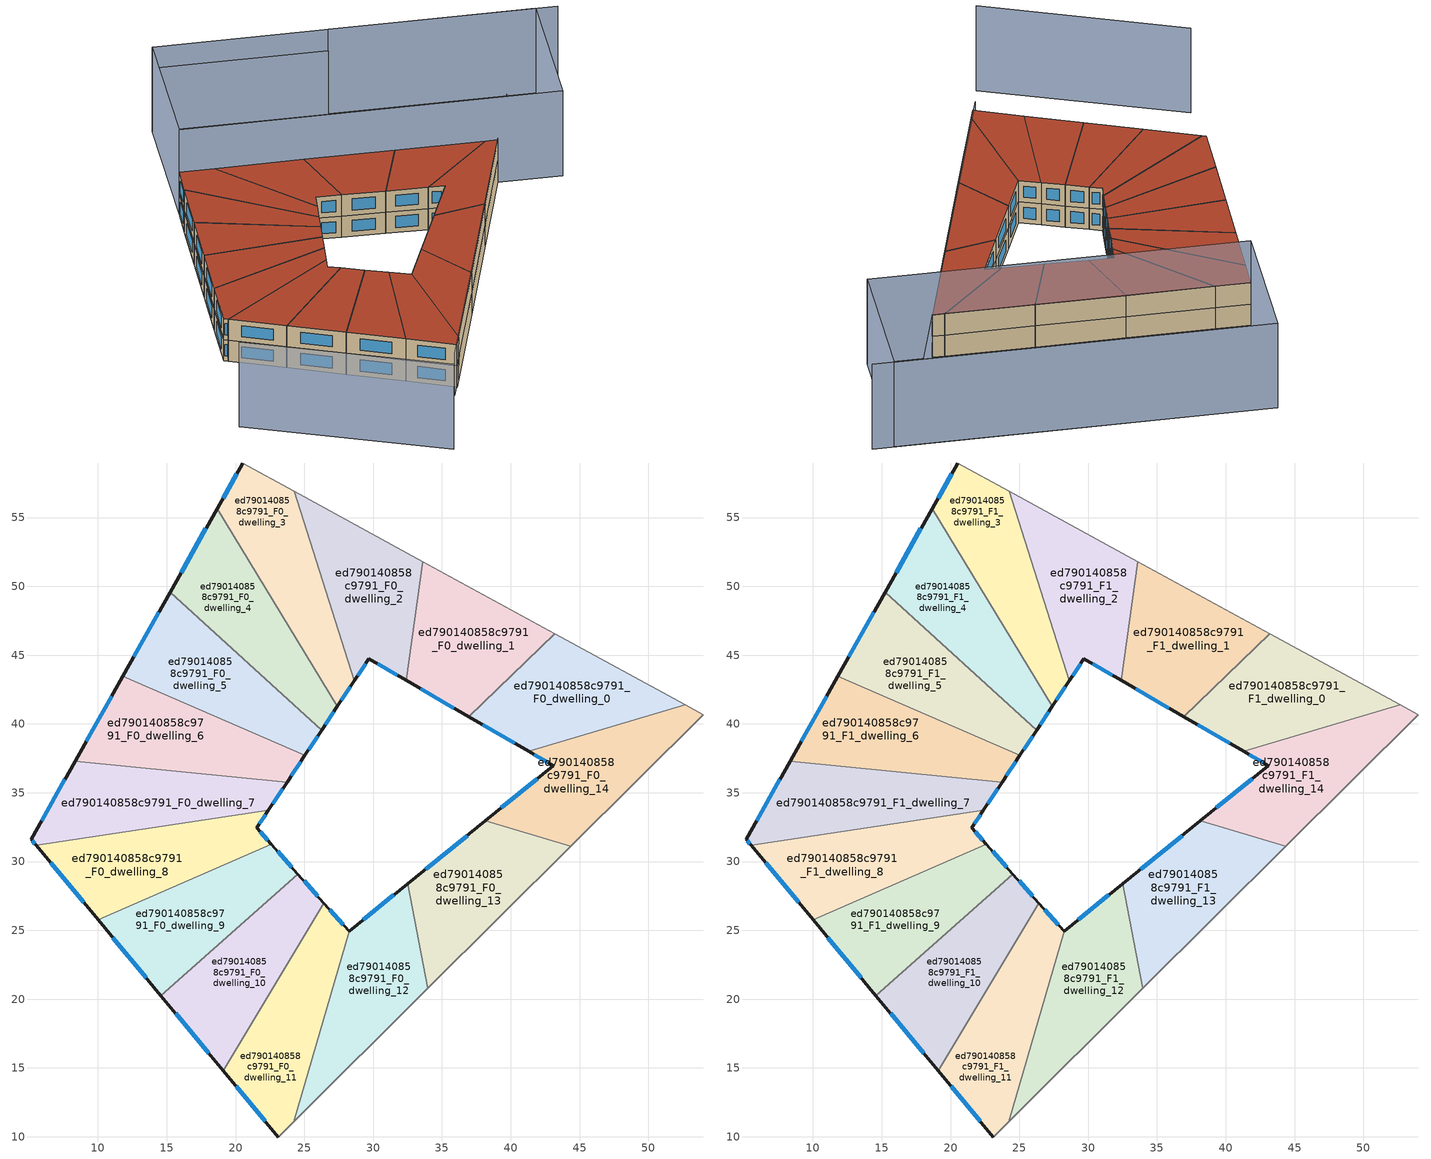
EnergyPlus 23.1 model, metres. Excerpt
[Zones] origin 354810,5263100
ed790140858c9791_F0_dwelling_0
 floor ground (EU_floor_Construction): 52.68,41.38 41.3,38.01 36.94,40.54 43.2,46.57 z0
 wall outside (EU_wall_Construction): 36.94,40.54 41.3,38.01 z0:3
 wall adiabatic (EU_wall_Construction): 52.68,41.38 43.2,46.57 z0:3
 wall to ed790140858c9791_F0_dwelling_1 (EU_wall_Construction): 43.2,46.57 36.94,40.54 z0:3
 wall to ed790140858c9791_F0_dwelling_14 (EU_wall_Construction): 41.3,38.01 52.68,41.38 z0:3
 window (EU_Window_Construction): 37.97,39.95 40.28,38.61 z0.7:2.3
ed790140858c9791_F0_dwelling_1
 floor ground (EU_floor_Construction): 43.2,46.57 36.94,40.54 32.39,43.18 33.62,51.8 z0
 wall outside (EU_wall_Construction): 32.39,43.18 36.94,40.54 z0:3
 wall adiabatic (EU_wall_Construction): 43.2,46.57 33.62,51.8 z0:3
 wall to ed790140858c9791_F0_dwelling_2 (EU_wall_Construction): 33.62,51.8 32.39,43.18 z0:3
 window (EU_Window_Construction): 33.46,42.56 35.87,41.16 z0.7:2.3
ed790140858c9791_F0_dwelling_10
 floor ground (EU_floor_Construction): 24.53,29.09 26.41,26.99 19.11,14.78 14.57,20.25 z0
 wall outside (EU_wall_Construction): 26.41,26.99 24.53,29.09 / 14.57,20.25 19.11,14.78 z0:3
 wall to ed790140858c9791_F0_dwelling_11 (EU_wall_Construction): 19.11,14.78 26.41,26.99 z0:3
 wall to ed790140858c9791_F0_dwelling_9 (EU_wall_Construction): 24.53,29.09 14.57,20.25 z0:3
 window (EU_Window_Construction): 25.97,27.48 24.98,28.6 / 15.64,18.97 18.04,16.06 z0.7:2.3
ed790140858c9791_F0_dwelling_11
 floor ground (EU_floor_Construction): 26.41,26.99 28.25,24.93 28.27,24.94 24.22,11.1 23.09,9.98 19.11,14.78 z0
 wall outside (EU_wall_Construction): 28.27,24.94 28.25,24.93 26.41,26.99 / 19.11,14.78 23.09,9.98 z0:3
 wall adiabatic (EU_wall_Construction): 23.09,9.98 24.22,11.1 z0:3
 wall to ed790140858c9791_F0_dwelling_12 (EU_wall_Construction): 24.22,11.1 28.27,24.94 z0:3
 window (EU_Window_Construction): 27.82,25.41 26.84,26.5 / 20.04,13.65 22.15,11.1 z0.7:2.3
ed790140858c9791_F0_dwelling_12
 floor ground (EU_floor_Construction): 32.51,28.38 33.97,20.79 24.22,11.1 28.27,24.94 z0
 wall outside (EU_wall_Construction): 32.51,28.38 28.27,24.94 z0:3
 wall adiabatic (EU_wall_Construction): 24.22,11.1 33.97,20.79 z0:3
 wall to ed790140858c9791_F0_dwelling_13 (EU_wall_Construction): 33.97,20.79 32.51,28.38 z0:3
 window (EU_Window_Construction): 31.51,27.57 29.27,25.75 z0.7:2.3
ed790140858c9791_F0_dwelling_13
 floor ground (EU_floor_Construction): 44.37,31.12 33.97,20.79 32.51,28.38 38.16,32.97 z0
 wall outside (EU_wall_Construction): 38.16,32.97 32.51,28.38 z0:3
 wall adiabatic (EU_wall_Construction): 33.97,20.79 44.37,31.12 z0:3
 wall to ed790140858c9791_F0_dwelling_14 (EU_wall_Construction): 44.37,31.12 38.16,32.97 z0:3
 window (EU_Window_Construction): 36.84,31.89 33.84,29.46 z0.7:2.3
ed790140858c9791_F0_dwelling_14
 floor ground (EU_floor_Construction): 53.99,40.67 44.37,31.12 38.16,32.97 43.1,36.97 41.3,38.01 52.68,41.38 z0
 wall outside (EU_wall_Construction): 41.3,38.01 43.1,36.97 38.16,32.97 z0:3
 wall adiabatic (EU_wall_Construction): 44.37,31.12 53.99,40.67 52.68,41.38 z0:3
 window (EU_Window_Construction): 41.94,36.03 39.32,33.91 / 41.72,37.77 42.68,37.21 z0.7:2.3
ed790140858c9791_F0_dwelling_2
 floor ground (EU_floor_Construction): 33.62,51.8 32.39,43.18 29.7,44.74 28.64,43.14 24.25,56.93 z0
 wall outside (EU_wall_Construction): 28.64,43.14 29.7,44.74 32.39,43.18 z0:3
 wall adiabatic (EU_wall_Construction): 33.62,51.8 24.25,56.93 z0:3
 wall to ed790140858c9791_F0_dwelling_3 (EU_wall_Construction): 24.25,56.93 28.64,43.14 z0:3
 window (EU_Window_Construction): 30.33,44.37 31.76,43.55 / 28.89,43.52 29.45,44.37 z0.7:2.3
ed790140858c9791_F0_dwelling_3
 floor ground (EU_floor_Construction): 24.25,56.93 28.64,43.14 27.41,41.29 18.65,55.64 20.52,58.97 z0
 wall outside (EU_wall_Construction): 27.41,41.29 28.64,43.14 / 20.52,58.97 18.65,55.64 z0:3
 wall adiabatic (EU_wall_Construction): 24.25,56.93 20.52,58.97 z0:3
 wall to ed790140858c9791_F0_dwelling_4 (EU_wall_Construction): 18.65,55.64 27.41,41.29 z0:3
 window (EU_Window_Construction): 27.7,41.72 28.35,42.71 / 20.08,58.19 19.09,56.42 z0.7:2.3
ed790140858c9791_F0_dwelling_4
 floor ground (EU_floor_Construction): 18.65,55.64 27.41,41.29 26.26,39.55 15.24,49.56 z0
 wall outside (EU_wall_Construction): 26.26,39.55 27.41,41.29 / 18.65,55.64 15.24,49.56 z0:3
 wall to ed790140858c9791_F0_dwelling_5 (EU_wall_Construction): 15.24,49.56 26.25,39.55 z0:3
 window (EU_Window_Construction): 26.53,39.96 27.14,40.88 / 17.85,54.22 16.04,50.99 z0.7:2.3
ed790140858c9791_F0_dwelling_5
 floor ground (EU_floor_Construction): 26.26,39.55 25.04,37.71 11.8,43.45 15.24,49.56 z0
 wall outside (EU_wall_Construction): 25.04,37.71 26.26,39.55 / 15.24,49.56 11.8,43.45 z0:3
 wall to ed790140858c9791_F0_dwelling_6 (EU_wall_Construction): 11.8,43.45 25.04,37.71 z0:3
 window (EU_Window_Construction): 25.32,38.14 25.97,39.12 / 14.43,48.13 12.61,44.89 z0.7:2.3
ed790140858c9791_F0_dwelling_6
 floor ground (EU_floor_Construction): 25.04,37.71 23.75,35.77 8.35,37.3 11.8,43.45 z0
 wall outside (EU_wall_Construction): 23.75,35.77 25.04,37.71 / 11.8,43.45 8.35,37.3 z0:3
 wall to ed790140858c9791_F0_dwelling_7 (EU_wall_Construction): 8.35,37.3 23.75,35.77 z0:3
 window (EU_Window_Construction): 24.05,36.23 24.73,37.26 / 10.99,42.01 9.16,38.75 z0.7:2.3
ed790140858c9791_F0_dwelling_7
 floor ground (EU_floor_Construction): 23.75,35.77 22.38,33.71 5.5,31.2 5.16,31.62 8.35,37.3 z0
 wall outside (EU_wall_Construction): 22.38,33.71 23.75,35.77 / 8.35,37.3 5.16,31.62 5.5,31.2 z0:3
 wall to ed790140858c9791_F0_dwelling_8 (EU_wall_Construction): 5.5,31.2 22.38,33.71 z0:3
 window (EU_Window_Construction): 22.7,34.2 23.43,35.29 / 5.24,31.52 5.42,31.3 / 7.6,35.97 5.91,32.95 z0.7:2.3
ed790140858c9791_F0_dwelling_8
 floor ground (EU_floor_Construction): 22.38,33.71 21.54,32.44 22.6,31.26 10.01,25.75 5.5,31.2 z0
 wall outside (EU_wall_Construction): 22.6,31.26 21.54,32.44 22.38,33.71 / 5.5,31.2 10.01,25.75 z0:3
 wall to ed790140858c9791_F0_dwelling_9 (EU_wall_Construction): 10.01,25.75 22.6,31.26 z0:3
 window (EU_Window_Construction): 21.74,32.74 22.19,33.42 / 22.35,31.54 21.79,32.17 / 6.56,29.92 8.95,27.03 z0.7:2.3
ed790140858c9791_F0_dwelling_9
 floor ground (EU_floor_Construction): 22.6,31.26 24.53,29.09 14.57,20.25 10.01,25.75 z0
 wall outside (EU_wall_Construction): 24.53,29.09 22.6,31.26 / 10.01,25.75 14.57,20.25 z0:3
 window (EU_Window_Construction): 24.08,29.6 23.05,30.75 / 11.08,24.46 13.5,21.55 z0.7:2.3
ed790140858c9791_F1_dwelling_0
 floor to ed790140858c9791_F0_dwelling_0 (EU_floor_Construction): 52.68,41.38 41.3,38.01 36.94,40.54 43.2,46.57 z3
 wall outside (EU_wall_Construction): 36.94,40.54 41.3,38.01 z3:6
 wall adiabatic (EU_wall_Construction): 52.68,41.38 43.2,46.57 z3:6
 wall to ed790140858c9791_F1_dwelling_1 (EU_wall_Construction): 43.2,46.57 36.94,40.54 z3:6
 wall to ed790140858c9791_F1_dwelling_14 (EU_wall_Construction): 41.3,38.01 52.68,41.38 z3:6
 window (EU_Window_Construction): 37.97,39.95 40.28,38.61 z3.7:5.3
 roof outside (EU_roof_Construction): 52.68,41.38 43.2,46.57 36.94,40.54 41.3,38.01 z6
ed790140858c9791_F1_dwelling_1
 floor to ed790140858c9791_F0_dwelling_1 (EU_floor_Construction): 43.2,46.57 36.94,40.54 32.39,43.18 33.62,51.8 z3
 wall outside (EU_wall_Construction): 32.39,43.18 36.94,40.54 z3:6
 wall adiabatic (EU_wall_Construction): 43.2,46.57 33.62,51.8 z3:6
 wall to ed790140858c9791_F1_dwelling_2 (EU_wall_Construction): 33.62,51.8 32.39,43.18 z3:6
 window (EU_Window_Construction): 33.46,42.56 35.87,41.16 z3.7:5.3
 roof outside (EU_roof_Construction): 43.2,46.57 33.62,51.8 32.39,43.18 36.94,40.54 z6
ed790140858c9791_F1_dwelling_10
 floor to ed790140858c9791_F0_dwelling_10 (EU_floor_Construction): 24.53,29.09 26.41,26.99 19.11,14.78 14.57,20.25 z3
 wall outside (EU_wall_Construction): 26.41,26.99 24.53,29.09 / 14.57,20.25 19.11,14.78 z3:6
 wall to ed790140858c9791_F1_dwelling_11 (EU_wall_Construction): 19.11,14.78 26.41,26.99 z3:6
 wall to ed790140858c9791_F1_dwelling_9 (EU_wall_Construction): 24.53,29.09 14.57,20.25 z3:6
 window (EU_Window_Construction): 25.97,27.48 24.98,28.6 / 15.64,18.97 18.04,16.06 z3.7:5.3
 roof outside (EU_roof_Construction): 19.11,14.78 26.41,26.99 24.53,29.09 14.57,20.25 z6
ed790140858c9791_F1_dwelling_11
 floor to ed790140858c9791_F0_dwelling_11 (EU_floor_Construction): 26.41,26.99 28.25,24.93 28.27,24.94 24.22,11.1 23.09,9.98 19.11,14.78 z3
 wall outside (EU_wall_Construction): 28.27,24.94 28.25,24.93 26.41,26.99 / 19.11,14.78 23.09,9.98 z3:6
 wall adiabatic (EU_wall_Construction): 23.09,9.98 24.22,11.1 z3:6
 wall to ed790140858c9791_F1_dwelling_12 (EU_wall_Construction): 24.22,11.1 28.27,24.94 z3:6
 window (EU_Window_Construction): 27.82,25.41 26.84,26.5 / 20.04,13.65 22.15,11.1 z3.7:5.3
 roof outside (EU_roof_Construction): 24.22,11.1 28.27,24.94 28.25,24.93 26.41,26.99 19.11,14.78 23.09,9.98 z6
ed790140858c9791_F1_dwelling_12
 floor to ed790140858c9791_F0_dwelling_12 (EU_floor_Construction): 32.51,28.38 33.97,20.79 24.22,11.1 28.27,24.94 z3
 wall outside (EU_wall_Construction): 32.51,28.38 28.27,24.94 z3:6
 wall adiabatic (EU_wall_Construction): 24.22,11.1 33.97,20.79 z3:6
 wall to ed790140858c9791_F1_dwelling_13 (EU_wall_Construction): 33.97,20.79 32.51,28.38 z3:6
 window (EU_Window_Construction): 31.51,27.57 29.27,25.75 z3.7:5.3
 roof outside (EU_roof_Construction): 33.97,20.79 32.51,28.38 28.27,24.94 24.22,11.1 z6
ed790140858c9791_F1_dwelling_13
 floor to ed790140858c9791_F0_dwelling_13 (EU_floor_Construction): 44.37,31.12 33.97,20.79 32.51,28.38 38.16,32.97 z3
 wall outside (EU_wall_Construction): 38.16,32.97 32.51,28.38 z3:6
 wall adiabatic (EU_wall_Construction): 33.97,20.79 44.37,31.12 z3:6
 wall to ed790140858c9791_F1_dwelling_14 (EU_wall_Construction): 44.37,31.12 38.16,32.97 z3:6
 window (EU_Window_Construction): 36.84,31.89 33.84,29.46 z3.7:5.3
 roof outside (EU_roof_Construction): 44.37,31.12 38.16,32.97 32.51,28.38 33.97,20.79 z6
ed790140858c9791_F1_dwelling_14
 floor to ed790140858c9791_F0_dwelling_14 (EU_floor_Construction): 53.99,40.67 44.37,31.12 38.16,32.97 43.1,36.97 41.3,38.01 52.68,41.38 z3
 wall outside (EU_wall_Construction): 41.3,38.01 43.1,36.97 38.16,32.97 z3:6
 wall adiabatic (EU_wall_Construction): 44.37,31.12 53.99,40.67 52.68,41.38 z3:6
 window (EU_Window_Construction): 41.94,36.03 39.32,33.91 / 41.72,37.77 42.68,37.21 z3.7:5.3
 roof outside (EU_roof_Construction): 53.99,40.67 52.68,41.38 41.3,38.01 43.1,36.97 38.16,32.97 44.37,31.12 z6
ed790140858c9791_F1_dwelling_2
 floor to ed790140858c9791_F0_dwelling_2 (EU_floor_Construction): 33.62,51.8 32.39,43.18 29.7,44.74 28.64,43.14 24.25,56.93 z3
 wall outside (EU_wall_Construction): 28.64,43.14 29.7,44.74 32.39,43.18 z3:6
 wall adiabatic (EU_wall_Construction): 33.62,51.8 24.25,56.93 z3:6
 wall to ed790140858c9791_F1_dwelling_3 (EU_wall_Construction): 24.25,56.93 28.64,43.14 z3:6
 window (EU_Window_Construction): 30.33,44.37 31.76,43.55 / 28.89,43.52 29.45,44.37 z3.7:5.3
 roof outside (EU_roof_Construction): 32.39,43.18 33.62,51.8 24.25,56.93 28.64,43.14 29.7,44.74 z6
ed790140858c9791_F1_dwelling_3
 floor to ed790140858c9791_F0_dwelling_3 (EU_floor_Construction): 24.25,56.93 28.64,43.14 27.41,41.29 18.65,55.64 20.52,58.97 z3
 wall outside (EU_wall_Construction): 27.41,41.29 28.64,43.14 / 20.52,58.97 18.65,55.64 z3:6
 wall adiabatic (EU_wall_Construction): 24.25,56.93 20.52,58.97 z3:6
 wall to ed790140858c9791_F1_dwelling_4 (EU_wall_Construction): 18.65,55.64 27.41,41.29 z3:6
 window (EU_Window_Construction): 27.7,41.72 28.35,42.71 / 20.08,58.19 19.09,56.42 z3.7:5.3
 roof outside (EU_roof_Construction): 27.41,41.29 28.64,43.14 24.25,56.93 20.52,58.97 18.65,55.64 z6
ed790140858c9791_F1_dwelling_4
 floor to ed790140858c9791_F0_dwelling_4 (EU_floor_Construction): 18.65,55.64 27.41,41.29 26.25,39.55 15.24,49.56 z3
 wall outside (EU_wall_Construction): 26.26,39.55 27.41,41.29 / 18.65,55.64 15.24,49.56 z3:6
 wall to ed790140858c9791_F1_dwelling_5 (EU_wall_Construction): 15.24,49.56 26.25,39.55 z3:6
 window (EU_Window_Construction): 26.53,39.96 27.14,40.88 / 17.85,54.22 16.04,50.99 z3.7:5.3
 roof outside (EU_roof_Construction): 26.26,39.55 27.41,41.29 18.65,55.64 15.24,49.56 z6
ed790140858c9791_F1_dwelling_5
 floor to ed790140858c9791_F0_dwelling_5 (EU_floor_Construction): 26.25,39.55 25.04,37.71 11.8,43.45 15.24,49.56 z3
 wall outside (EU_wall_Construction): 25.04,37.71 26.26,39.55 / 15.24,49.56 11.8,43.45 z3:6
 wall to ed790140858c9791_F1_dwelling_6 (EU_wall_Construction): 11.8,43.45 25.04,37.71 z3:6
 window (EU_Window_Construction): 25.32,38.14 25.97,39.12 / 14.43,48.13 12.61,44.89 z3.7:5.3
 roof outside (EU_roof_Construction): 25.04,37.71 26.26,39.55 15.24,49.56 11.8,43.45 z6
ed790140858c9791_F1_dwelling_6
 floor to ed790140858c9791_F0_dwelling_6 (EU_floor_Construction): 25.04,37.71 23.75,35.77 8.35,37.3 11.8,43.45 z3
 wall outside (EU_wall_Construction): 23.75,35.77 25.04,37.71 / 11.8,43.45 8.35,37.3 z3:6
 wall to ed790140858c9791_F1_dwelling_7 (EU_wall_Construction): 8.35,37.3 23.75,35.77 z3:6
 window (EU_Window_Construction): 24.05,36.23 24.73,37.26 / 10.99,42.01 9.16,38.75 z3.7:5.3
 roof outside (EU_roof_Construction): 23.75,35.77 25.04,37.71 11.8,43.45 8.35,37.3 z6
ed790140858c9791_F1_dwelling_7
 floor to ed790140858c9791_F0_dwelling_7 (EU_floor_Construction): 23.75,35.77 22.38,33.71 5.5,31.2 5.16,31.62 8.35,37.3 z3
 wall outside (EU_wall_Construction): 22.38,33.71 23.75,35.77 / 8.35,37.3 5.16,31.62 5.5,31.2 z3:6
 wall to ed790140858c9791_F1_dwelling_8 (EU_wall_Construction): 5.5,31.2 22.38,33.71 z3:6
 window (EU_Window_Construction): 22.7,34.2 23.43,35.29 / 5.24,31.52 5.42,31.3 / 7.6,35.97 5.91,32.95 z3.7:5.3
 roof outside (EU_roof_Construction): 22.38,33.71 23.75,35.77 8.35,37.3 5.16,31.62 5.5,31.2 z6
ed790140858c9791_F1_dwelling_8
 floor to ed790140858c9791_F0_dwelling_8 (EU_floor_Construction): 22.38,33.71 21.54,32.44 22.6,31.26 10.01,25.75 5.5,31.2 z3
 wall outside (EU_wall_Construction): 22.6,31.26 21.54,32.44 22.38,33.71 / 5.5,31.2 10.01,25.75 z3:6
 wall to ed790140858c9791_F1_dwelling_9 (EU_wall_Construction): 10.01,25.75 22.6,31.26 z3:6
 window (EU_Window_Construction): 21.74,32.74 22.19,33.42 / 22.35,31.54 21.79,32.17 / 6.56,29.92 8.95,27.03 z3.7:5.3
 roof outside (EU_roof_Construction): 22.6,31.26 21.54,32.44 22.38,33.71 5.5,31.2 10.01,25.75 z6
ed790140858c9791_F1_dwelling_9
 floor to ed790140858c9791_F0_dwelling_9 (EU_floor_Construction): 22.6,31.26 24.53,29.09 14.57,20.25 10.01,25.75 z3
 wall outside (EU_wall_Construction): 24.53,29.09 22.6,31.26 / 10.01,25.75 14.57,20.25 z3:6
 window (EU_Window_Construction): 24.08,29.6 23.05,30.75 / 11.08,24.46 13.5,21.55 z3.7:5.3
 roof outside (EU_roof_Construction): 24.53,29.09 22.6,31.26 10.01,25.75 14.57,20.25 z6
shading: 21.71,8.81 60.92,47.51 z0:6; 71.68,51.24 47.54,64.45 / -2.18,19.64 14.51,0.08 / 60.84,36.92 20.52,58.97 / 20.52,58.97 29.05,74.56 / 29.05,74.56 69.37,52.51 / 69.37,52.51 60.84,36.92 z0:12; 47.52,64.4 29.09,74.53 z0:9
[Building]
EU S2 Campaign: North Axis=0; Terrain=City; Solar Distribution=FullExterior
[Site:Location]
Budapest.Ferenc.Liszt.Intl.AP: Latitude=47.437; Longitude=19.256; Time Zone=1; Elevation=185
[SizingPeriod:WeatherFileDays]
AnnualSizingPeriod: Begin Month=1; Begin Day of Month=1; End Month=12; End Day of Month=31; Day of Week for Start Day=Monday; Use Weather File Daylight Saving Period=No; Use Weather File Rain and Snow Indicators=No
[MATERIAL]
EU_InternalMass_Material: Roughness=MediumRough; Thickness=0.1; Conductivity=1; Density=1800; Specific Heat=900; Thermal Absorptance=0.9; Solar Absorptance=0.7; Visible Absorptance=0.7
[MATERIAL:NOMASS] Roughness=MediumRough; Thermal Absorptance=0.9; Solar Absorptance=0.7; Visible Absorptance=0.7
Name | Thermal Resistance
EU_wall_NoMass | 0.832559
EU_roof_NoMass | 1.39638
EU_floor_NoMass | 0.872794
[WINDOWMATERIAL:SIMPLEGLAZINGSYSTEM]
EU_Window_SimpleGlazing: UFactor=2.79869; Solar Heat Gain Coefficient=0.75; Visible Transmittance=0.75
[CONSTRUCTION]
EU_wall_Construction: EU_wall_NoMass
EU_roof_Construction: EU_roof_NoMass
EU_floor_Construction: EU_floor_NoMass
EU_Window_Construction: EU_Window_SimpleGlazing
EU_InternalMass_Construction: EU_InternalMass_Material
[ZONE] Type=1; Multiplier=1; Ceiling Height=autocalculate; Floor Area=autocalculate; Part of Total Floor Area=Yes
Name | Volume
ed790140858c9791_F0_dwelling_0; ed790140858c9791_F1_dwelling_0 | 199.51
ed790140858c9791_F0_dwelling_1; ed790140858c9791_F0_dwelling_9 | 199.522
ed790140858c9791_F1_dwelling_1; ed790140858c9791_F1_dwelling_13; ed790140858c9791_F0_dwelling_2 | 199.523
ed790140858c9791_F0_dwelling_10; ed790140858c9791_F1_dwelling_10 | 199.484
ed790140858c9791_F0_dwelling_11 | 199.53
ed790140858c9791_F1_dwelling_11 | 199.531
ed790140858c9791_F0_dwelling_12; ed790140858c9791_F1_dwelling_12 | 199.467
ed790140858c9791_F0_dwelling_13; ed790140858c9791_F1_dwelling_2 | 199.524
ed790140858c9791_F0_dwelling_14; ed790140858c9791_F1_dwelling_14 | 199.486
ed790140858c9791_F0_dwelling_3; ed790140858c9791_F1_dwelling_3 | 199.475
ed790140858c9791_F0_dwelling_4 | 199.526
ed790140858c9791_F1_dwelling_4 | 199.525
ed790140858c9791_F0_dwelling_5; ed790140858c9791_F1_dwelling_5 | 199.519
ed790140858c9791_F0_dwelling_6 | 199.489
ed790140858c9791_F1_dwelling_6 | 199.488
ed790140858c9791_F0_dwelling_7; ed790140858c9791_F1_dwelling_7 | 199.502
ed790140858c9791_F0_dwelling_8; ed790140858c9791_F1_dwelling_8 | 199.492
ed790140858c9791_F1_dwelling_9 | 199.521
[INTERNALMASS] Construction=EU_InternalMass_Construction
Name | Zone or ZoneList | Surface Area
ed790140858c9791_F0_dwelling_0_EU_InternalMass | ed790140858c9791_F0_dwelling_0 | 66.5033
ed790140858c9791_F0_dwelling_1_EU_InternalMass | ed790140858c9791_F0_dwelling_1 | 66.5074
ed790140858c9791_F0_dwelling_2_EU_InternalMass | ed790140858c9791_F0_dwelling_2 | 66.5079
ed790140858c9791_F0_dwelling_3_EU_InternalMass | ed790140858c9791_F0_dwelling_3 | 66.4916
ed790140858c9791_F0_dwelling_4_EU_InternalMass | ed790140858c9791_F0_dwelling_4 | 66.5086
ed790140858c9791_F0_dwelling_5_EU_InternalMass | ed790140858c9791_F0_dwelling_5 | 66.5063
ed790140858c9791_F0_dwelling_6_EU_InternalMass | ed790140858c9791_F0_dwelling_6 | 66.4962
ed790140858c9791_F0_dwelling_7_EU_InternalMass | ed790140858c9791_F0_dwelling_7 | 66.5007
ed790140858c9791_F0_dwelling_8_EU_InternalMass | ed790140858c9791_F0_dwelling_8 | 66.4974
ed790140858c9791_F0_dwelling_9_EU_InternalMass | ed790140858c9791_F0_dwelling_9 | 66.5071
ed790140858c9791_F0_dwelling_10_EU_InternalMass | ed790140858c9791_F0_dwelling_10 | 66.4948
ed790140858c9791_F0_dwelling_11_EU_InternalMass | ed790140858c9791_F0_dwelling_11 | 66.5104
ed790140858c9791_F0_dwelling_12_EU_InternalMass | ed790140858c9791_F0_dwelling_12 | 66.489
ed790140858c9791_F0_dwelling_13_EU_InternalMass | ed790140858c9791_F0_dwelling_13 | 66.5079
ed790140858c9791_F0_dwelling_14_EU_InternalMass | ed790140858c9791_F0_dwelling_14 | 66.4952
ed790140858c9791_F1_dwelling_0_EU_InternalMass | ed790140858c9791_F1_dwelling_0 | 66.5033
ed790140858c9791_F1_dwelling_1_EU_InternalMass | ed790140858c9791_F1_dwelling_1 | 66.5074
ed790140858c9791_F1_dwelling_2_EU_InternalMass | ed790140858c9791_F1_dwelling_2 | 66.5079
ed790140858c9791_F1_dwelling_3_EU_InternalMass | ed790140858c9791_F1_dwelling_3 | 66.4916
ed790140858c9791_F1_dwelling_4_EU_InternalMass | ed790140858c9791_F1_dwelling_4 | 66.5086
ed790140858c9791_F1_dwelling_5_EU_InternalMass | ed790140858c9791_F1_dwelling_5 | 66.5063
ed790140858c9791_F1_dwelling_6_EU_InternalMass | ed790140858c9791_F1_dwelling_6 | 66.4962
ed790140858c9791_F1_dwelling_7_EU_InternalMass | ed790140858c9791_F1_dwelling_7 | 66.5007
ed790140858c9791_F1_dwelling_8_EU_InternalMass | ed790140858c9791_F1_dwelling_8 | 66.4974
ed790140858c9791_F1_dwelling_9_EU_InternalMass | ed790140858c9791_F1_dwelling_9 | 66.5071
ed790140858c9791_F1_dwelling_10_EU_InternalMass | ed790140858c9791_F1_dwelling_10 | 66.4948
ed790140858c9791_F1_dwelling_11_EU_InternalMass | ed790140858c9791_F1_dwelling_11 | 66.5104
ed790140858c9791_F1_dwelling_12_EU_InternalMass | ed790140858c9791_F1_dwelling_12 | 66.489
ed790140858c9791_F1_dwelling_13_EU_InternalMass | ed790140858c9791_F1_dwelling_13 | 66.5079
ed790140858c9791_F1_dwelling_14_EU_InternalMass | ed790140858c9791_F1_dwelling_14 | 66.4952
[OTHEREQUIPMENT] Fuel Type=Electricity; Design Level Calculation Method=Watts/Area; Power per Zone Floor Area=1; Fraction Latent=0; Fraction Radiant=0; Fraction Lost=0; Carbon Dioxide Generation Rate=0; EndUse Subcategory=EU_Step8_InternalGains
Name | Zone or ZoneList or Space or SpaceList | Schedule
EU_Step8_InternalGain_ed790140858c9791_F0_dwelling_0_f000 | ed790140858c9791_F0_dwelling_0 | EU_Step8_GainSchedule_ed790140858c9791_F0_dwelling_0_f000
EU_Step8_InternalGain_ed790140858c9791_F0_dwelling_1_f000 | ed790140858c9791_F0_dwelling_1 | EU_Step8_GainSchedule_ed790140858c9791_F0_dwelling_1_f000
EU_Step8_InternalGain_ed790140858c9791_F0_dwelling_2_f000 | ed790140858c9791_F0_dwelling_2 | EU_Step8_GainSchedule_ed790140858c9791_F0_dwelling_2_f000
EU_Step8_InternalGain_ed790140858c9791_F0_dwelling_3_f000 | ed790140858c9791_F0_dwelling_3 | EU_Step8_GainSchedule_ed790140858c9791_F0_dwelling_3_f000
EU_Step8_InternalGain_ed790140858c9791_F0_dwelling_4_f000 | ed790140858c9791_F0_dwelling_4 | EU_Step8_GainSchedule_ed790140858c9791_F0_dwelling_4_f000
EU_Step8_InternalGain_ed790140858c9791_F0_dwelling_5_f000 | ed790140858c9791_F0_dwelling_5 | EU_Step8_GainSchedule_ed790140858c9791_F0_dwelling_5_f000
EU_Step8_InternalGain_ed790140858c9791_F0_dwelling_6_f000 | ed790140858c9791_F0_dwelling_6 | EU_Step8_GainSchedule_ed790140858c9791_F0_dwelling_6_f000
EU_Step8_InternalGain_ed790140858c9791_F0_dwelling_7_f000 | ed790140858c9791_F0_dwelling_7 | EU_Step8_GainSchedule_ed790140858c9791_F0_dwelling_7_f000
EU_Step8_InternalGain_ed790140858c9791_F0_dwelling_8_f000 | ed790140858c9791_F0_dwelling_8 | EU_Step8_GainSchedule_ed790140858c9791_F0_dwelling_8_f000
EU_Step8_InternalGain_ed790140858c9791_F0_dwelling_9_f000 | ed790140858c9791_F0_dwelling_9 | EU_Step8_GainSchedule_ed790140858c9791_F0_dwelling_9_f000
EU_Step8_InternalGain_ed790140858c9791_F0_dwelling_10_f000 | ed790140858c9791_F0_dwelling_10 | EU_Step8_GainSchedule_ed790140858c9791_F0_dwelling_10_f000
EU_Step8_InternalGain_ed790140858c9791_F0_dwelling_11_f000 | ed790140858c9791_F0_dwelling_11 | EU_Step8_GainSchedule_ed790140858c9791_F0_dwelling_11_f000
EU_Step8_InternalGain_ed790140858c9791_F0_dwelling_12_f000 | ed790140858c9791_F0_dwelling_12 | EU_Step8_GainSchedule_ed790140858c9791_F0_dwelling_12_f000
EU_Step8_InternalGain_ed790140858c9791_F0_dwelling_13_f000 | ed790140858c9791_F0_dwelling_13 | EU_Step8_GainSchedule_ed790140858c9791_F0_dwelling_13_f000
EU_Step8_InternalGain_ed790140858c9791_F0_dwelling_14_f000 | ed790140858c9791_F0_dwelling_14 | EU_Step8_GainSchedule_ed790140858c9791_F0_dwelling_14_f000
EU_Step8_InternalGain_ed790140858c9791_F1_dwelling_0_f000 | ed790140858c9791_F1_dwelling_0 | EU_Step8_GainSchedule_ed790140858c9791_F1_dwelling_0_f000
EU_Step8_InternalGain_ed790140858c9791_F1_dwelling_1_f000 | ed790140858c9791_F1_dwelling_1 | EU_Step8_GainSchedule_ed790140858c9791_F1_dwelling_1_f000
EU_Step8_InternalGain_ed790140858c9791_F1_dwelling_2_f000 | ed790140858c9791_F1_dwelling_2 | EU_Step8_GainSchedule_ed790140858c9791_F1_dwelling_2_f000
EU_Step8_InternalGain_ed790140858c9791_F1_dwelling_3_f000 | ed790140858c9791_F1_dwelling_3 | EU_Step8_GainSchedule_ed790140858c9791_F1_dwelling_3_f000
EU_Step8_InternalGain_ed790140858c9791_F1_dwelling_4_f000 | ed790140858c9791_F1_dwelling_4 | EU_Step8_GainSchedule_ed790140858c9791_F1_dwelling_4_f000
EU_Step8_InternalGain_ed790140858c9791_F1_dwelling_5_f000 | ed790140858c9791_F1_dwelling_5 | EU_Step8_GainSchedule_ed790140858c9791_F1_dwelling_5_f000
EU_Step8_InternalGain_ed790140858c9791_F1_dwelling_6_f000 | ed790140858c9791_F1_dwelling_6 | EU_Step8_GainSchedule_ed790140858c9791_F1_dwelling_6_f000
EU_Step8_InternalGain_ed790140858c9791_F1_dwelling_7_f000 | ed790140858c9791_F1_dwelling_7 | EU_Step8_GainSchedule_ed790140858c9791_F1_dwelling_7_f000
EU_Step8_InternalGain_ed790140858c9791_F1_dwelling_8_f000 | ed790140858c9791_F1_dwelling_8 | EU_Step8_GainSchedule_ed790140858c9791_F1_dwelling_8_f000
EU_Step8_InternalGain_ed790140858c9791_F1_dwelling_9_f000 | ed790140858c9791_F1_dwelling_9 | EU_Step8_GainSchedule_ed790140858c9791_F1_dwelling_9_f000
EU_Step8_InternalGain_ed790140858c9791_F1_dwelling_10_f000 | ed790140858c9791_F1_dwelling_10 | EU_Step8_GainSchedule_ed790140858c9791_F1_dwelling_10_f000
EU_Step8_InternalGain_ed790140858c9791_F1_dwelling_11_f000 | ed790140858c9791_F1_dwelling_11 | EU_Step8_GainSchedule_ed790140858c9791_F1_dwelling_11_f000
EU_Step8_InternalGain_ed790140858c9791_F1_dwelling_12_f000 | ed790140858c9791_F1_dwelling_12 | EU_Step8_GainSchedule_ed790140858c9791_F1_dwelling_12_f000
EU_Step8_InternalGain_ed790140858c9791_F1_dwelling_13_f000 | ed790140858c9791_F1_dwelling_13 | EU_Step8_GainSchedule_ed790140858c9791_F1_dwelling_13_f000
EU_Step8_InternalGain_ed790140858c9791_F1_dwelling_14_f000 | ed790140858c9791_F1_dwelling_14 | EU_Step8_GainSchedule_ed790140858c9791_F1_dwelling_14_f000
[ZONEVENTILATION:DESIGNFLOWRATE] Schedule=EU_AlwaysOn; Design Flow Rate Calculation Method=AirChanges/Hour; Air Changes per Hour=0.475469; Ventilation Type=Natural; Fan Pressure Rise=0; Fan Total Efficiency=1; Constant Term Coefficient=1; Temperature Term Coefficient=0; Velocity Term Coefficient=0; Velocity Squared Term Coefficient=0; Minimum Indoor Temperature=-100; Maximum Indoor Temperature=100; Delta Temperature=-100; Minimum Outdoor Temperature=-100; Maximum Outdoor Temperature=100; Maximum Wind Speed=40
Name | Zone or ZoneList or Space or SpaceList
EU_ConstantAir_ed790140858c9791_F0_dwelling_0 | ed790140858c9791_F0_dwelling_0
EU_ConstantAir_ed790140858c9791_F0_dwelling_1 | ed790140858c9791_F0_dwelling_1
EU_ConstantAir_ed790140858c9791_F0_dwelling_2 | ed790140858c9791_F0_dwelling_2
EU_ConstantAir_ed790140858c9791_F0_dwelling_3 | ed790140858c9791_F0_dwelling_3
EU_ConstantAir_ed790140858c9791_F0_dwelling_4 | ed790140858c9791_F0_dwelling_4
EU_ConstantAir_ed790140858c9791_F0_dwelling_5 | ed790140858c9791_F0_dwelling_5
EU_ConstantAir_ed790140858c9791_F0_dwelling_6 | ed790140858c9791_F0_dwelling_6
EU_ConstantAir_ed790140858c9791_F0_dwelling_7 | ed790140858c9791_F0_dwelling_7
EU_ConstantAir_ed790140858c9791_F0_dwelling_8 | ed790140858c9791_F0_dwelling_8
EU_ConstantAir_ed790140858c9791_F0_dwelling_9 | ed790140858c9791_F0_dwelling_9
EU_ConstantAir_ed790140858c9791_F0_dwelling_10 | ed790140858c9791_F0_dwelling_10
EU_ConstantAir_ed790140858c9791_F0_dwelling_11 | ed790140858c9791_F0_dwelling_11
EU_ConstantAir_ed790140858c9791_F0_dwelling_12 | ed790140858c9791_F0_dwelling_12
EU_ConstantAir_ed790140858c9791_F0_dwelling_13 | ed790140858c9791_F0_dwelling_13
EU_ConstantAir_ed790140858c9791_F0_dwelling_14 | ed790140858c9791_F0_dwelling_14
EU_ConstantAir_ed790140858c9791_F1_dwelling_0 | ed790140858c9791_F1_dwelling_0
EU_ConstantAir_ed790140858c9791_F1_dwelling_1 | ed790140858c9791_F1_dwelling_1
EU_ConstantAir_ed790140858c9791_F1_dwelling_2 | ed790140858c9791_F1_dwelling_2
EU_ConstantAir_ed790140858c9791_F1_dwelling_3 | ed790140858c9791_F1_dwelling_3
EU_ConstantAir_ed790140858c9791_F1_dwelling_4 | ed790140858c9791_F1_dwelling_4
EU_ConstantAir_ed790140858c9791_F1_dwelling_5 | ed790140858c9791_F1_dwelling_5
EU_ConstantAir_ed790140858c9791_F1_dwelling_6 | ed790140858c9791_F1_dwelling_6
EU_ConstantAir_ed790140858c9791_F1_dwelling_7 | ed790140858c9791_F1_dwelling_7
EU_ConstantAir_ed790140858c9791_F1_dwelling_8 | ed790140858c9791_F1_dwelling_8
EU_ConstantAir_ed790140858c9791_F1_dwelling_9 | ed790140858c9791_F1_dwelling_9
EU_ConstantAir_ed790140858c9791_F1_dwelling_10 | ed790140858c9791_F1_dwelling_10
EU_ConstantAir_ed790140858c9791_F1_dwelling_11 | ed790140858c9791_F1_dwelling_11
EU_ConstantAir_ed790140858c9791_F1_dwelling_12 | ed790140858c9791_F1_dwelling_12
EU_ConstantAir_ed790140858c9791_F1_dwelling_13 | ed790140858c9791_F1_dwelling_13
EU_ConstantAir_ed790140858c9791_F1_dwelling_14 | ed790140858c9791_F1_dwelling_14
[HVACTEMPLATE:THERMOSTAT] Constant Heating Setpoint=20; Constant Cooling Setpoint=50
EU_HeatOnly_ed790140858c9791_F0_dwelling_0; EU_HeatOnly_ed790140858c9791_F0_dwelling_1; EU_HeatOnly_ed790140858c9791_F0_dwelling_2; EU_HeatOnly_ed790140858c9791_F0_dwelling_3; EU_HeatOnly_ed790140858c9791_F0_dwelling_4; EU_HeatOnly_ed790140858c9791_F0_dwelling_5; EU_HeatOnly_ed790140858c9791_F0_dwelling_6; EU_HeatOnly_ed790140858c9791_F0_dwelling_7; EU_HeatOnly_ed790140858c9791_F0_dwelling_8; EU_HeatOnly_ed790140858c9791_F0_dwelling_9; EU_HeatOnly_ed790140858c9791_F0_dwelling_10; EU_HeatOnly_ed790140858c9791_F0_dwelling_11; EU_HeatOnly_ed790140858c9791_F0_dwelling_12; EU_HeatOnly_ed790140858c9791_F0_dwelling_13; EU_HeatOnly_ed790140858c9791_F0_dwelling_14; EU_HeatOnly_ed790140858c9791_F1_dwelling_0; EU_HeatOnly_ed790140858c9791_F1_dwelling_1; EU_HeatOnly_ed790140858c9791_F1_dwelling_2; EU_HeatOnly_ed790140858c9791_F1_dwelling_3; EU_HeatOnly_ed790140858c9791_F1_dwelling_4; EU_HeatOnly_ed790140858c9791_F1_dwelling_5; EU_HeatOnly_ed790140858c9791_F1_dwelling_6; EU_HeatOnly_ed790140858c9791_F1_dwelling_7; EU_HeatOnly_ed790140858c9791_F1_dwelling_8; EU_HeatOnly_ed790140858c9791_F1_dwelling_9; EU_HeatOnly_ed790140858c9791_F1_dwelling_10; EU_HeatOnly_ed790140858c9791_F1_dwelling_11; EU_HeatOnly_ed790140858c9791_F1_dwelling_12; EU_HeatOnly_ed790140858c9791_F1_dwelling_13; EU_HeatOnly_ed790140858c9791_F1_dwelling_14
[HVACTEMPLATE:ZONE:IDEALLOADSAIRSYSTEM] System Availability Schedule=EU_AlwaysOn; Maximum Heating Supply Air Temperature=50; Minimum Cooling Supply Air Temperature=13; Maximum Heating Supply Air Humidity Ratio=0.0156; Minimum Cooling Supply Air Humidity Ratio=0.0077; Heating Limit=NoLimit; Cooling Limit=NoLimit; Heating Availability Schedule=EU_AlwaysOn; Cooling Availability Schedule=EU_CoolingOff; Dehumidification Control Type=ConstantSensibleHeatRatio; Cooling Sensible Heat Ratio=0.7; Dehumidification Setpoint=60; Humidification Control Type=None; Humidification Setpoint=30; Outdoor Air Method=None; Outdoor Air Flow Rate per Person=0.00944; Outdoor Air Flow Rate per Zone Floor Area=0; Outdoor Air Flow Rate per Zone=0; Demand Controlled Ventilation Type=None; Outdoor Air Economizer Type=NoEconomizer; Heat Recovery Type=None; Sensible Heat Recovery Effectiveness=0.7; Latent Heat Recovery Effectiveness=0.65
Name | Template Thermostat
ed790140858c9791_F0_dwelling_0 | EU_HeatOnly_ed790140858c9791_F0_dwelling_0
ed790140858c9791_F0_dwelling_1 | EU_HeatOnly_ed790140858c9791_F0_dwelling_1
ed790140858c9791_F0_dwelling_2 | EU_HeatOnly_ed790140858c9791_F0_dwelling_2
ed790140858c9791_F0_dwelling_3 | EU_HeatOnly_ed790140858c9791_F0_dwelling_3
ed790140858c9791_F0_dwelling_4 | EU_HeatOnly_ed790140858c9791_F0_dwelling_4
ed790140858c9791_F0_dwelling_5 | EU_HeatOnly_ed790140858c9791_F0_dwelling_5
ed790140858c9791_F0_dwelling_6 | EU_HeatOnly_ed790140858c9791_F0_dwelling_6
ed790140858c9791_F0_dwelling_7 | EU_HeatOnly_ed790140858c9791_F0_dwelling_7
ed790140858c9791_F0_dwelling_8 | EU_HeatOnly_ed790140858c9791_F0_dwelling_8
ed790140858c9791_F0_dwelling_9 | EU_HeatOnly_ed790140858c9791_F0_dwelling_9
ed790140858c9791_F0_dwelling_10 | EU_HeatOnly_ed790140858c9791_F0_dwelling_10
ed790140858c9791_F0_dwelling_11 | EU_HeatOnly_ed790140858c9791_F0_dwelling_11
ed790140858c9791_F0_dwelling_12 | EU_HeatOnly_ed790140858c9791_F0_dwelling_12
ed790140858c9791_F0_dwelling_13 | EU_HeatOnly_ed790140858c9791_F0_dwelling_13
ed790140858c9791_F0_dwelling_14 | EU_HeatOnly_ed790140858c9791_F0_dwelling_14
ed790140858c9791_F1_dwelling_0 | EU_HeatOnly_ed790140858c9791_F1_dwelling_0
ed790140858c9791_F1_dwelling_1 | EU_HeatOnly_ed790140858c9791_F1_dwelling_1
ed790140858c9791_F1_dwelling_2 | EU_HeatOnly_ed790140858c9791_F1_dwelling_2
ed790140858c9791_F1_dwelling_3 | EU_HeatOnly_ed790140858c9791_F1_dwelling_3
ed790140858c9791_F1_dwelling_4 | EU_HeatOnly_ed790140858c9791_F1_dwelling_4
ed790140858c9791_F1_dwelling_5 | EU_HeatOnly_ed790140858c9791_F1_dwelling_5
ed790140858c9791_F1_dwelling_6 | EU_HeatOnly_ed790140858c9791_F1_dwelling_6
ed790140858c9791_F1_dwelling_7 | EU_HeatOnly_ed790140858c9791_F1_dwelling_7
ed790140858c9791_F1_dwelling_8 | EU_HeatOnly_ed790140858c9791_F1_dwelling_8
ed790140858c9791_F1_dwelling_9 | EU_HeatOnly_ed790140858c9791_F1_dwelling_9
ed790140858c9791_F1_dwelling_10 | EU_HeatOnly_ed790140858c9791_F1_dwelling_10
ed790140858c9791_F1_dwelling_11 | EU_HeatOnly_ed790140858c9791_F1_dwelling_11
ed790140858c9791_F1_dwelling_12 | EU_HeatOnly_ed790140858c9791_F1_dwelling_12
ed790140858c9791_F1_dwelling_13 | EU_HeatOnly_ed790140858c9791_F1_dwelling_13
ed790140858c9791_F1_dwelling_14 | EU_HeatOnly_ed790140858c9791_F1_dwelling_14
[SIZING:ZONE] Zone Cooling Design Supply Air Temperature Input Method=SupplyAirTemperature; Zone Cooling Design Supply Air Temperature=13; Zone Heating Design Supply Air Temperature Input Method=SupplyAirTemperature; Zone Heating Design Supply Air Temperature=50; Zone Cooling Design Supply Air Humidity Ratio=0.008; Zone Heating Design Supply Air Humidity Ratio=0.008; Cooling Design Air Flow Method=DesignDay; Cooling Design Air Flow Rate=0; Cooling Minimum Air Flow per Zone Floor Area=0.000762; Cooling Minimum Air Flow=0; Cooling Minimum Air Flow Fraction=0.2; Heating Design Air Flow Method=DesignDay; Heating Design Air Flow Rate=0; Heating Maximum Air Flow per Zone Floor Area=0.002032; Heating Maximum Air Flow=0.141576; Heating Maximum Air Flow Fraction=0.3; Account for Dedicated Outdoor Air System=No; Dedicated Outdoor Air System Control Strategy=NeutralSupplyAir; Dedicated Outdoor Air Low Setpoint Temperature for Design=autosize; Dedicated Outdoor Air High Setpoint Temperature for Design=autosize; Zone Load Sizing Method=Sensible Load Only No Latent Load; Zone Latent Cooling Design Supply Air Humidity Ratio Input Method=HumidityRatioDifference; Zone Cooling Design Supply Air Humidity Ratio Difference=0.005; Zone Latent Heating Design Supply Air Humidity Ratio Input Method=HumidityRatioDifference; Zone Humidification Design Supply Air Humidity Ratio Difference=0.005
ed790140858c9791_F0_dwelling_0; ed790140858c9791_F0_dwelling_1; ed790140858c9791_F0_dwelling_2; ed790140858c9791_F0_dwelling_3; ed790140858c9791_F0_dwelling_4; ed790140858c9791_F0_dwelling_5; ed790140858c9791_F0_dwelling_6; ed790140858c9791_F0_dwelling_7; ed790140858c9791_F0_dwelling_8; ed790140858c9791_F0_dwelling_9; ed790140858c9791_F0_dwelling_10; ed790140858c9791_F0_dwelling_11; ed790140858c9791_F0_dwelling_12; ed790140858c9791_F0_dwelling_13; ed790140858c9791_F0_dwelling_14; ed790140858c9791_F1_dwelling_0; ed790140858c9791_F1_dwelling_1; ed790140858c9791_F1_dwelling_2; ed790140858c9791_F1_dwelling_3; ed790140858c9791_F1_dwelling_4; ed790140858c9791_F1_dwelling_5; ed790140858c9791_F1_dwelling_6; ed790140858c9791_F1_dwelling_7; ed790140858c9791_F1_dwelling_8; ed790140858c9791_F1_dwelling_9; ed790140858c9791_F1_dwelling_10; ed790140858c9791_F1_dwelling_11; ed790140858c9791_F1_dwelling_12; ed790140858c9791_F1_dwelling_13; ed790140858c9791_F1_dwelling_14
[SCHEDULE:CONSTANT]
Name | Hourly Value
EU_AlwaysOn | 1
EU_CoolingOff | 0
[SCHEDULE:FILE] Column Number=1; Rows to Skip at Top=0; Number of Hours of Data=8760; Column Separator=Comma; Interpolate to Timestep=No; Minutes per Item=60; Adjust Schedule for Daylight Savings=Yes
Name | File
EU_Step8_GainSchedule_ed790140858c9791_F0_dwelling_0_f000 | ../../schedules/ed790140858c9791/ed790140858c9791_F0_dwelling_0_f000_gain.csv
EU_Step8_GainSchedule_ed790140858c9791_F0_dwelling_1_f000 | ../../schedules/ed790140858c9791/ed790140858c9791_F0_dwelling_1_f000_gain.csv
EU_Step8_GainSchedule_ed790140858c9791_F0_dwelling_2_f000 | ../../schedules/ed790140858c9791/ed790140858c9791_F0_dwelling_2_f000_gain.csv
EU_Step8_GainSchedule_ed790140858c9791_F0_dwelling_3_f000 | ../../schedules/ed790140858c9791/ed790140858c9791_F0_dwelling_3_f000_gain.csv
EU_Step8_GainSchedule_ed790140858c9791_F0_dwelling_4_f000 | ../../schedules/ed790140858c9791/ed790140858c9791_F0_dwelling_4_f000_gain.csv
EU_Step8_GainSchedule_ed790140858c9791_F0_dwelling_5_f000 | ../../schedules/ed790140858c9791/ed790140858c9791_F0_dwelling_5_f000_gain.csv
EU_Step8_GainSchedule_ed790140858c9791_F0_dwelling_6_f000 | ../../schedules/ed790140858c9791/ed790140858c9791_F0_dwelling_6_f000_gain.csv
EU_Step8_GainSchedule_ed790140858c9791_F0_dwelling_7_f000 | ../../schedules/ed790140858c9791/ed790140858c9791_F0_dwelling_7_f000_gain.csv
EU_Step8_GainSchedule_ed790140858c9791_F0_dwelling_8_f000 | ../../schedules/ed790140858c9791/ed790140858c9791_F0_dwelling_8_f000_gain.csv
EU_Step8_GainSchedule_ed790140858c9791_F0_dwelling_9_f000 | ../../schedules/ed790140858c9791/ed790140858c9791_F0_dwelling_9_f000_gain.csv
EU_Step8_GainSchedule_ed790140858c9791_F0_dwelling_10_f000 | ../../schedules/ed790140858c9791/ed790140858c9791_F0_dwelling_10_f000_gain.csv
EU_Step8_GainSchedule_ed790140858c9791_F0_dwelling_11_f000 | ../../schedules/ed790140858c9791/ed790140858c9791_F0_dwelling_11_f000_gain.csv
EU_Step8_GainSchedule_ed790140858c9791_F0_dwelling_12_f000 | ../../schedules/ed790140858c9791/ed790140858c9791_F0_dwelling_12_f000_gain.csv
EU_Step8_GainSchedule_ed790140858c9791_F0_dwelling_13_f000 | ../../schedules/ed790140858c9791/ed790140858c9791_F0_dwelling_13_f000_gain.csv
EU_Step8_GainSchedule_ed790140858c9791_F0_dwelling_14_f000 | ../../schedules/ed790140858c9791/ed790140858c9791_F0_dwelling_14_f000_gain.csv
EU_Step8_GainSchedule_ed790140858c9791_F1_dwelling_0_f000 | ../../schedules/ed790140858c9791/ed790140858c9791_F1_dwelling_0_f000_gain.csv
EU_Step8_GainSchedule_ed790140858c9791_F1_dwelling_1_f000 | ../../schedules/ed790140858c9791/ed790140858c9791_F1_dwelling_1_f000_gain.csv
EU_Step8_GainSchedule_ed790140858c9791_F1_dwelling_2_f000 | ../../schedules/ed790140858c9791/ed790140858c9791_F1_dwelling_2_f000_gain.csv
EU_Step8_GainSchedule_ed790140858c9791_F1_dwelling_3_f000 | ../../schedules/ed790140858c9791/ed790140858c9791_F1_dwelling_3_f000_gain.csv
EU_Step8_GainSchedule_ed790140858c9791_F1_dwelling_4_f000 | ../../schedules/ed790140858c9791/ed790140858c9791_F1_dwelling_4_f000_gain.csv
EU_Step8_GainSchedule_ed790140858c9791_F1_dwelling_5_f000 | ../../schedules/ed790140858c9791/ed790140858c9791_F1_dwelling_5_f000_gain.csv
EU_Step8_GainSchedule_ed790140858c9791_F1_dwelling_6_f000 | ../../schedules/ed790140858c9791/ed790140858c9791_F1_dwelling_6_f000_gain.csv
EU_Step8_GainSchedule_ed790140858c9791_F1_dwelling_7_f000 | ../../schedules/ed790140858c9791/ed790140858c9791_F1_dwelling_7_f000_gain.csv
EU_Step8_GainSchedule_ed790140858c9791_F1_dwelling_8_f000 | ../../schedules/ed790140858c9791/ed790140858c9791_F1_dwelling_8_f000_gain.csv
EU_Step8_GainSchedule_ed790140858c9791_F1_dwelling_9_f000 | ../../schedules/ed790140858c9791/ed790140858c9791_F1_dwelling_9_f000_gain.csv
EU_Step8_GainSchedule_ed790140858c9791_F1_dwelling_10_f000 | ../../schedules/ed790140858c9791/ed790140858c9791_F1_dwelling_10_f000_gain.csv
EU_Step8_GainSchedule_ed790140858c9791_F1_dwelling_11_f000 | ../../schedules/ed790140858c9791/ed790140858c9791_F1_dwelling_11_f000_gain.csv
EU_Step8_GainSchedule_ed790140858c9791_F1_dwelling_12_f000 | ../../schedules/ed790140858c9791/ed790140858c9791_F1_dwelling_12_f000_gain.csv
EU_Step8_GainSchedule_ed790140858c9791_F1_dwelling_13_f000 | ../../schedules/ed790140858c9791/ed790140858c9791_F1_dwelling_13_f000_gain.csv
EU_Step8_GainSchedule_ed790140858c9791_F1_dwelling_14_f000 | ../../schedules/ed790140858c9791/ed790140858c9791_F1_dwelling_14_f000_gain.csv
